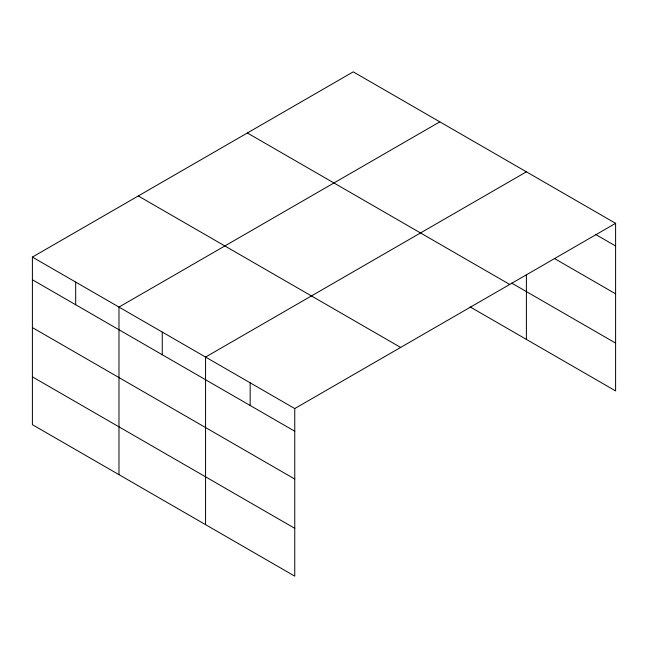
<?xml version="1.0" encoding="UTF-8"?>
<svg xmlns="http://www.w3.org/2000/svg" width="648" height="648" viewBox="0 0 648 648"><rect width="100%" height="100%" fill="white"/><g stroke="black" fill="none" stroke-linecap="round" stroke-linejoin="round"><path stroke-width="0.97" d="M615.6 223.325L353.241 71.855L32.4 257.086L32.4 424.675L294.759 576.145L294.759 408.564L615.6 223.325L615.6 390.914L470.124 306.917M439.814 121.84L118.981 307.079L118.981 474.66M526.395 171.825L205.562 357.064L205.562 524.645M595.488 234.39L615.6 245.997M554.38 258.479L615.6 293.819M511.677 283.095L615.6 343.092M247.358 132.986L509.725 284.456M138.275 195.963L400.642 347.433M32.4 257.086L294.759 408.564M32.4 279.758L294.759 431.236M32.4 327.58L294.759 479.05M32.4 376.853L294.759 528.322M526.395 274.493L526.395 339.406M250.16 382.814L250.16 405.486M162.267 332.068L162.267 354.74M75.686 282.083L75.686 304.754"/></g></svg>
